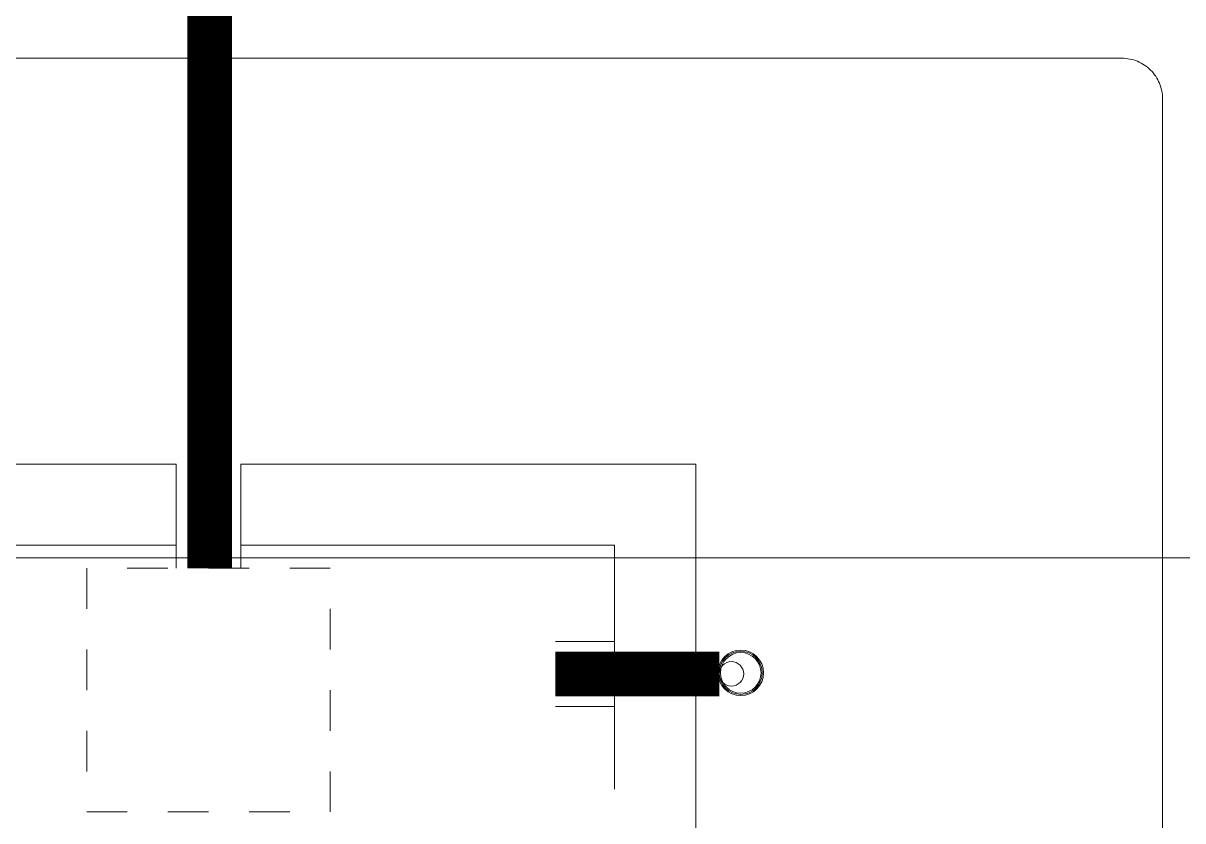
# Model space of a CAD drawing. Header units: millimetres. Extents: x 553474 to 556484, y 6145926 to 6146600.
# Drawn here: x 556132.04 to 556134.897, y 6146171.015 to 6146172.979 of the extents above; entities that cross this region are included whole.
import ezdxf

# ---------------------------------------------------------------- set-up
doc = ezdxf.new("R2010")
doc.units = ezdxf.units.MM
doc.linetypes.add('DASHED', pattern=[5.5, 4, -1.5])
doc.linetypes.add('DASHED2', pattern=[9.525, 6.35, -3.175])
doc.layers.add('8', color=8, linetype='Continuous', lineweight=0)

# ---------------------------------------------------------------- blocks, each defined once
blk = doc.blocks.new('bajada-100')
at = {"linetype": 'Continuous'}
for radius in [0.0561, 0.0531, 0.05]:
    blk.add_circle((0, 0), radius, dxfattribs=at)

msp = doc.modelspace()

# ---------------------------------------------------------------- linework, layer by layer
at = {"layer": '8'}
for p, q in [((556132.4167, 6146171.8933, 9.796), (556132.4167, 6146171.6368, 9.796)), ((556132.5767, 6146171.8933, 9.796), (556132.5767, 6146171.6368, 9.796))]:
    msp.add_line(p, q, dxfattribs=at)
at = {"layer": '8', "linetype": 'DASHED2'}
for p, q in [((556133.4967, 6146171.4568, 9.796), (556133.3514, 6146171.4568, 9.796)), ((556133.4967, 6146171.2968, 9.796), (556133.3514, 6146171.2968, 9.796))]:
    msp.add_line(p, q, dxfattribs=at)
at = {"layer": '8'}
msp.add_lwpolyline([(556131.5553, 6146290.4731), (556122.6741, 6146281.5918), (556093.1447, 6146281.5918), (556093.1447, 6146269.5918), (556063.4866, 6146269.5918), (556063.4866, 6146247.5912), (556100.1721, 6146247.5912), (556100.1721, 6146204.6513), (556129.8951, 6146204.6513), (556129.8951, 6146171.6625), (556161.9138, 6146171.6625), (556161.9138, 6146263.0875), (556131.5262, 6146290.4439)], dxfattribs=at)
at = {"layer": '8', "const_width": 0.11, "elevation": 9.796}
for points in [[(556132.4995, 6146189.2164), (556132.4995, 6146171.6368)], [(556133.7547, 6146171.3768), (556133.3514, 6146171.3768)]]:
    msp.add_lwpolyline(points, dxfattribs=at)
at = {"layer": '8', "linetype": 'DASHED2', "ltscale": 2, "elevation": 4.898}
msp.add_lwpolyline([(556130.3599, 6146172.8925), (556134.7466, 6146172.8925, -0.414214), (556134.8466, 6146172.7925), (556134.8466, 6146168.6709, -0.414214), (556134.7466, 6146168.5709), (556130.3599, 6146168.5709, -0.414214), (556130.2599, 6146168.6709), (556130.2599, 6146172.7925, -0.414214)], format="xyb", close=True, dxfattribs=at)
at = {"layer": '8', "elevation": 9.796}
for points in [[(556132.4167, 6146171.8933), (556131.2967, 6146171.8933), (556131.2967, 6146169.4933), (556133.6967, 6146169.4933), (556133.6967, 6146169.9133)], [(556133.6967, 6146170.0733), (556133.6967, 6146171.8933), (556132.5767, 6146171.8933)], [(556132.4167, 6146171.6933), (556131.4967, 6146171.6933), (556131.4967, 6146169.6933), (556133.4967, 6146169.6933), (556133.4967, 6146169.9133)], [(556133.4967, 6146171.0933), (556133.4967, 6146171.6933), (556132.5767, 6146171.6933)]]:
    msp.add_lwpolyline(points, dxfattribs=at)
at = {"layer": '8', "linetype": 'DASHED', "ltscale": 0.01, "elevation": 9.796}
msp.add_lwpolyline([(556132.7967, 6146171.6368), (556132.1967, 6146171.6368), (556132.1967, 6146171.0368), (556132.7967, 6146171.0368)], close=True, dxfattribs=at)
at = {"layer": '8'}
msp.add_circle((556133.7848, 6146171.3768, 9.796), 0.0301, dxfattribs=at)

# ---------------------------------------------------------------- block references
at = {"layer": '8', "xscale": -1, "rotation": 90}
msp.add_blockref('bajada-100', (556133.8077, 6146171.3793, 9.796), dxfattribs=at)

doc.saveas('drawing.dxf')
